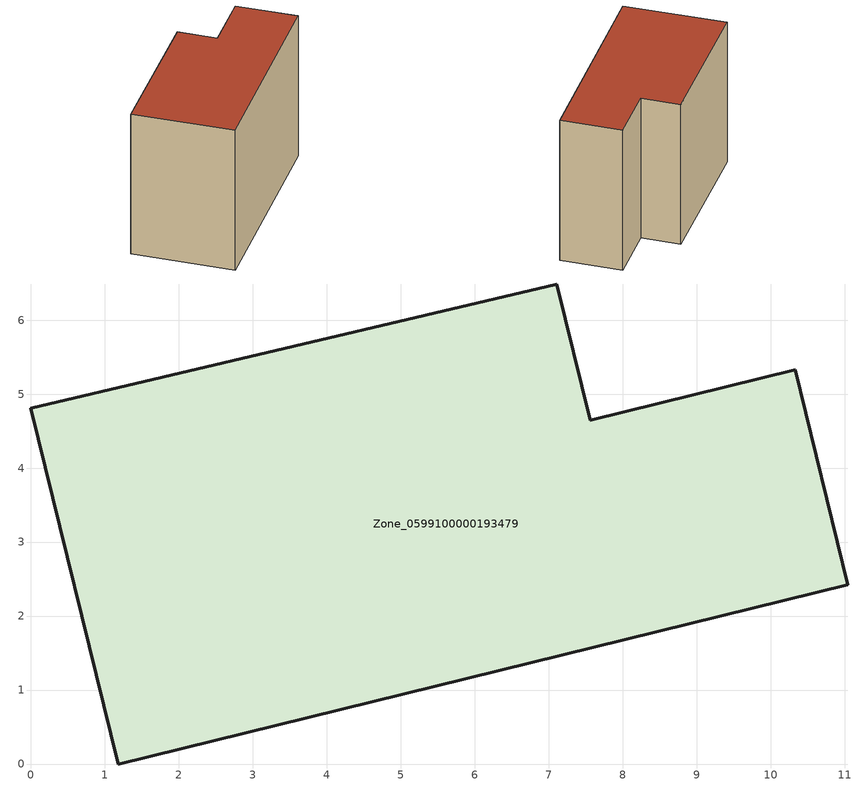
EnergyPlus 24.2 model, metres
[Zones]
Zone_0599100000193479
 floor ground (C_G): 1.18,0 0,4.81 7.11,6.49 7.56,4.65 10.33,5.33 11.04,2.42 z0
 wall outside (C_F): 1.18,0 11.04,2.42 10.33,5.33 7.56,4.65 7.11,6.49 0,4.81 1.18,0 z0:7.49
 roof outside (C_R): 0,4.81 1.18,0 11.04,2.42 10.33,5.33 7.56,4.65 7.11,6.49 z7.49
[BUILDING]
Pand.0599100000193479: North Axis=0; Terrain=City; Loads Convergence Tolerance Value=0.04; Temperature Convergence Tolerance Value=0.4; Solar Distribution=FullExterior; Maximum Number of Warmup Days=25; Minimum Number of Warmup Days=1
[Site:Location]
Rotterdam.The.Hague.AP_ZH_NLD Design_Conditions: Latitude=51.96; Longitude=4.45; Time Zone=1; Elevation=-4.5
[SITE:GROUNDTEMPERATURE:BUILDINGSURFACE]
18, 18, 18, 18, 18, 18, 18, 18, 18, 18, 18, 18
[MATERIAL] Thermal Absorptance=0.9; Solar Absorptance=0.7; Visible Absorptance=0.7
Name | Roughness | Thickness | Conductivity | Density | Specific Heat
G.TC.1946 | MediumSmooth | 0.15 | 1 | 540 | 1210
F.TC.1946 | Rough | 0.3 | 0.857143 | 1920 | 840
R.TC.1946 | MediumRough | 0.2 | 0.909091 | 1500 | 1000
[CONSTRUCTION]
C_G: G.TC.1946
C_F: F.TC.1946
C_R: R.TC.1946
[ZONE]
Zone_0599100000193479: Type=1; Multiplier=1; Ceiling Height=Autocalculate; Volume=Autocalculate; Floor Area=autocalculate; Part of Total Floor Area=Yes
[ZONEINFILTRATION:DESIGNFLOWRATE]
Infil_Zone_0599100000193479: Zone or ZoneList or Space or SpaceList=Zone_0599100000193479; Schedule=AlwaysOn; Design Flow Rate Calculation Method=Flow/Area; Flow Rate per Floor Area=0.003; Constant Term Coefficient=1; Temperature Term Coefficient=0; Velocity Term Coefficient=0; Velocity Squared Term Coefficient=0
[HVACTEMPLATE:ZONE:IDEALLOADSAIRSYSTEM]
Zone_0599100000193479: Maximum Heating Supply Air Temperature=50; Minimum Cooling Supply Air Temperature=13; Maximum Heating Supply Air Humidity Ratio=0.0156; Minimum Cooling Supply Air Humidity Ratio=0.0077; Heating Limit=NoLimit; Cooling Limit=NoLimit; Dehumidification Control Type=ConstantSensibleHeatRatio; Cooling Sensible Heat Ratio=0.7; Dehumidification Setpoint=60; Humidification Control Type=None; Humidification Setpoint=30; Outdoor Air Method=None; Outdoor Air Flow Rate per Person=0.00944; Outdoor Air Flow Rate per Zone Floor Area=0; Outdoor Air Flow Rate per Zone=0; Demand Controlled Ventilation Type=None; Outdoor Air Economizer Type=NoEconomizer; Heat Recovery Type=None; Sensible Heat Recovery Effectiveness=0.7; Latent Heat Recovery Effectiveness=0.65
[ZONECONTROL:THERMOSTAT]
ThermostatControl_Zone_0599100000193479: Zone or ZoneList=Zone_0599100000193479; Control Type Schedule=DualSetpointControlType; Control 1=Thermostat_Zone_0599100000193479; Temperature Difference Between Cutout And Setpoint=0
[THERMOSTATSETPOINT:DUALSETPOINT]
Thermostat_Zone_0599100000193479: Heating Setpoint Temperature Schedule=HeatingSetpoint_Zone_0599100000193479; Cooling Setpoint Temperature Schedule=CoolingSetpoint_Zone_0599100000193479
[SCHEDULE:COMPACT]
HeatingSetpoint_Zone_0599100000193479: Through: 12/31, For: AllDays, Until: 24:00, 21
CoolingSetpoint_Zone_0599100000193479: Through: 12/31, For: AllDays, Until: 24:00, 24
DualSetpointControlType: Through: 12/31, For: AllDays, Until: 24:00, 4
AlwaysOn: Through: 12/31, For: AllDays, Until: 24:00, 1
